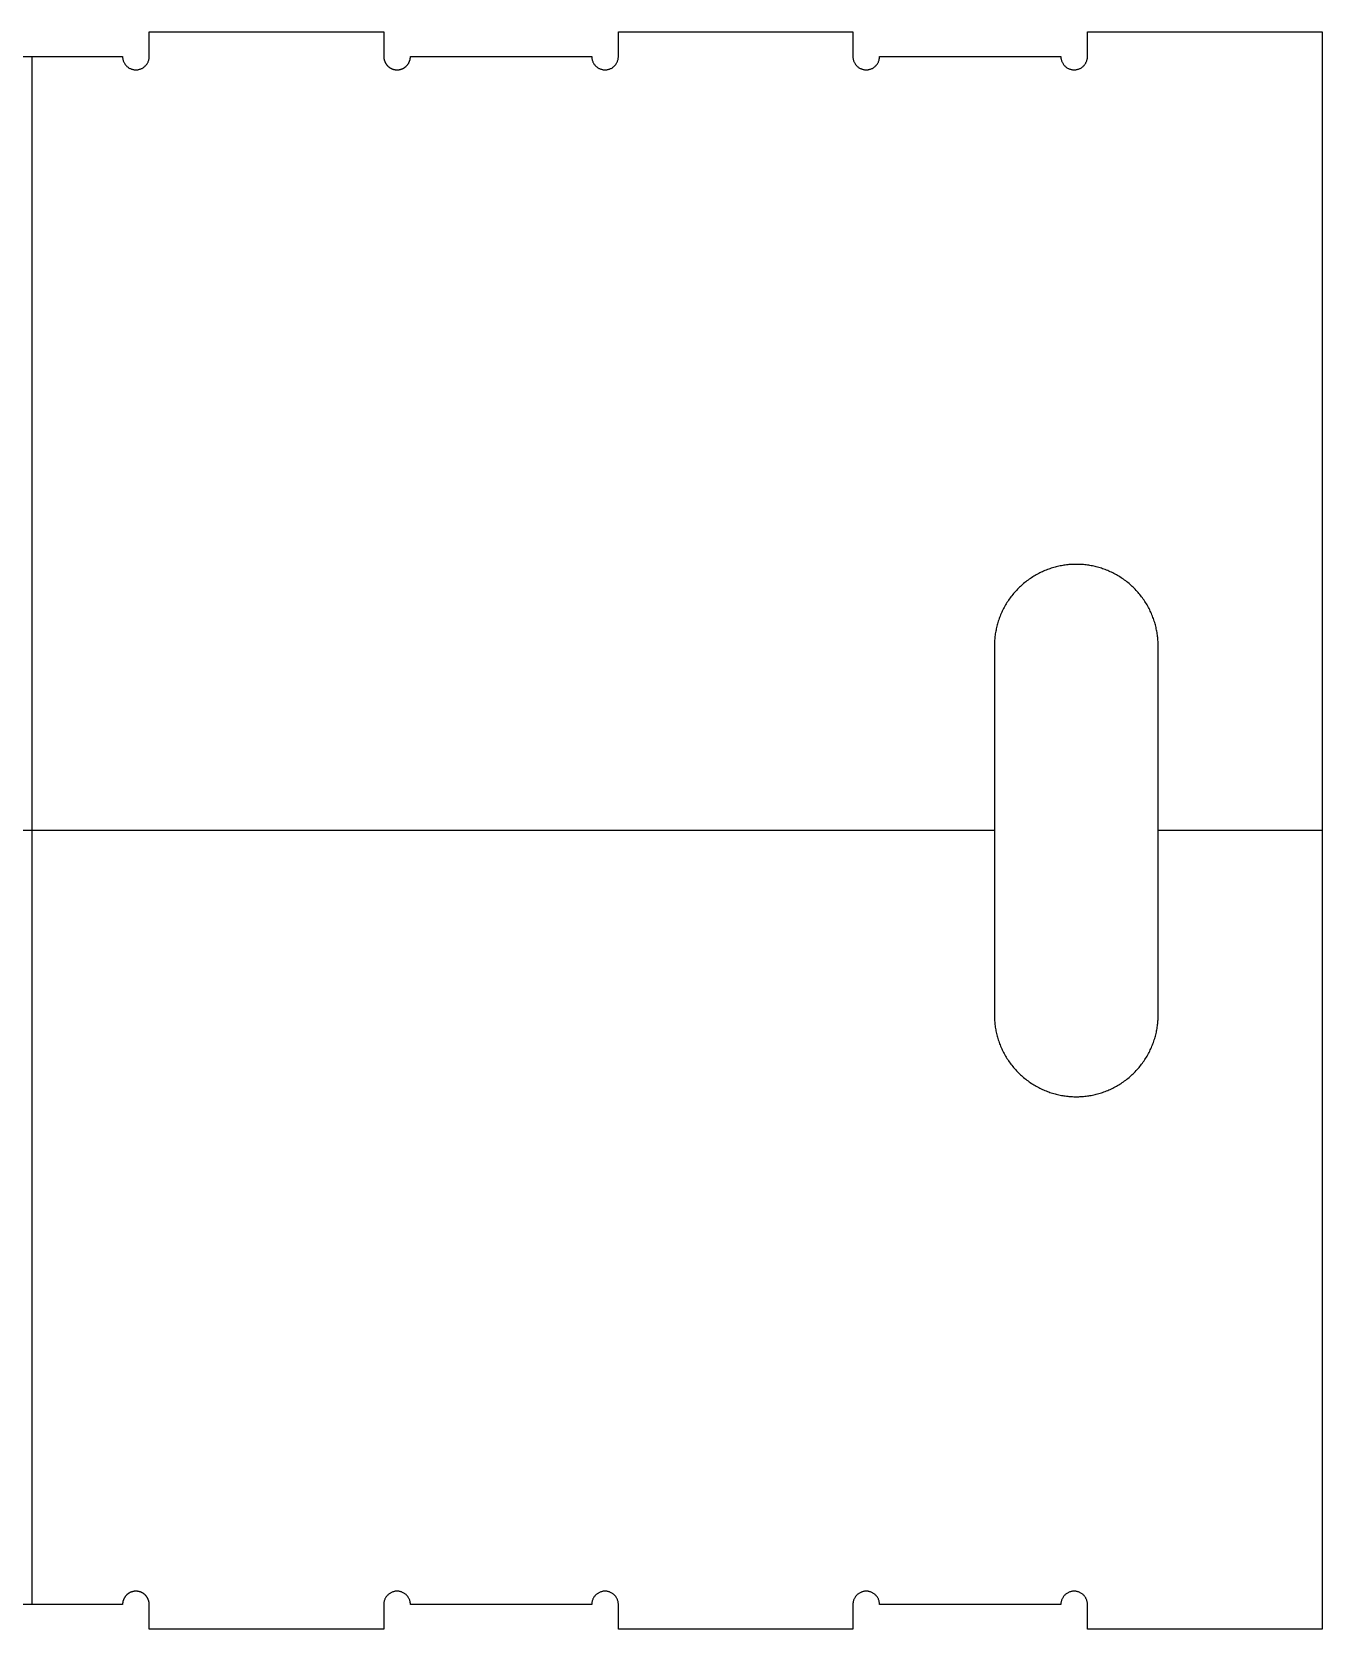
# Model space of a CAD drawing. Header units: millimetres. Extents: x -3003 to 2440, y -88 to 1748.
# Drawn here: x -621 to -306, y 630.9 to 1020.9 of the extents above; entities that cross this region are included whole.
import ezdxf

# ---------------------------------------------------------------- set-up
doc = ezdxf.new("R2010")
doc.units = ezdxf.units.MM
doc.header["$MEASUREMENT"] = 0
doc.layers.add('LAID OUT PARTS', color=7, linetype='Continuous', true_color=0x000000)

msp = doc.modelspace()

# ---------------------------------------------------------------- linework, layer by layer
at = {"layer": 'LAID OUT PARTS'}
for p, q in [((-621.05, 1014.86), (-621.05, 636.86)), ((-621.05, 1014.86, -6), (-621.05, 636.86, -6)), ((-386.05, 825.86), (-930.05, 825.86)), ((-386.05, 825.86, -6), (-930.05, 825.86, -6)), ((-306.05, 825.86), (-346.05, 825.86)), ((-306.05, 825.86, -6), (-346.05, 825.86, -6))]:
    msp.add_line(p, q, dxfattribs=at)
for points, degree in [([(-592.41, 1014.86), (-592.41, 1017.86), (-592.41, 1020.86)], 2), ([(-592.41, 1020.86), (-592.41, 1020.86, -3), (-592.41, 1020.86, -6)], 2), ([(-592.41, 1014.86, -6), (-592.41, 1017.86, -6), (-592.41, 1020.86, -6)], 2), ([(-592.41, 1020.86), (-563.77, 1020.86), (-535.14, 1020.86)], 2), ([(-592.41, 1020.86, -6), (-563.77, 1020.86, -6), (-535.14, 1020.86, -6)], 2), ([(-592.41, 1014.86, -3), (-592.41, 1017.86, -3), (-592.41, 1020.86, -3)], 2), ([(-592.41, 1020.86, -3), (-563.77, 1020.86, -3), (-535.14, 1020.86, -3)], 2), ([(-563.77, 1020.86), (-563.77, 1020.86, -3), (-563.77, 1020.86, -6)], 2), ([(-535.14, 1020.86), (-535.14, 1020.86, -3), (-535.14, 1020.86, -6)], 2), ([(-535.14, 1020.86), (-535.14, 1017.86), (-535.14, 1014.86)], 2), ([(-535.14, 1020.86, -6), (-535.14, 1017.86, -6), (-535.14, 1014.86, -6)], 2), ([(-535.14, 1020.86, -3), (-535.14, 1017.86, -3), (-535.14, 1014.86, -3)], 2), ([(-477.86, 1014.86), (-477.86, 1017.86), (-477.86, 1020.86)], 2), ([(-477.86, 1020.86), (-477.86, 1020.86, -3), (-477.86, 1020.86, -6)], 2), ([(-477.86, 1014.86, -6), (-477.86, 1017.86, -6), (-477.86, 1020.86, -6)], 2), ([(-477.86, 1020.86), (-449.23, 1020.86), (-420.59, 1020.86)], 2), ([(-477.86, 1020.86, -6), (-449.23, 1020.86, -6), (-420.59, 1020.86, -6)], 2), ([(-477.86, 1014.86, -3), (-477.86, 1017.86, -3), (-477.86, 1020.86, -3)], 2), ([(-477.86, 1020.86, -3), (-449.23, 1020.86, -3), (-420.59, 1020.86, -3)], 2), ([(-449.23, 1020.86), (-449.23, 1020.86, -3), (-449.23, 1020.86, -6)], 2), ([(-420.59, 1020.86), (-420.59, 1020.86, -3), (-420.59, 1020.86, -6)], 2), ([(-420.59, 1020.86), (-420.59, 1017.86), (-420.59, 1014.86)], 2), ([(-420.59, 1020.86, -6), (-420.59, 1017.86, -6), (-420.59, 1014.86, -6)], 2), ([(-420.59, 1020.86, -3), (-420.59, 1017.86, -3), (-420.59, 1014.86, -3)], 2), ([(-363.32, 1014.86), (-363.32, 1017.86), (-363.32, 1020.86)], 2), ([(-363.32, 1020.86), (-363.32, 1020.86, -3), (-363.32, 1020.86, -6)], 2), ([(-363.32, 1014.86, -6), (-363.32, 1017.86, -6), (-363.32, 1020.86, -6)], 2), ([(-363.32, 1020.86), (-334.68, 1020.86), (-306.05, 1020.86)], 2), ([(-363.32, 1020.86, -6), (-334.68, 1020.86, -6), (-306.05, 1020.86, -6)], 2), ([(-363.32, 1014.86, -3), (-363.32, 1017.86, -3), (-363.32, 1020.86, -3)], 2), ([(-363.32, 1020.86, -3), (-334.68, 1020.86, -3), (-306.05, 1020.86, -3)], 2), ([(-334.68, 1020.86), (-334.68, 1020.86, -3), (-334.68, 1020.86, -6)], 2), ([(-306.05, 1020.86), (-306.05, 1020.86, -3), (-306.05, 1020.86, -6)], 2), ([(-306.05, 1020.86), (-306.05, 825.86), (-306.05, 630.86)], 2), ([(-306.05, 1020.86, -6), (-306.05, 825.86, -6), (-306.05, 630.86, -6)], 2), ([(-306.05, 1020.86, -3), (-306.05, 825.86, -3), (-306.05, 630.86, -3)], 2), ([(-643.18, 1014.86), (-621.05, 1014.86), (-598.91, 1014.86)], 2), ([(-643.18, 1014.86, -6), (-621.05, 1014.86, -6), (-598.91, 1014.86, -6)], 2), ([(-643.18, 1014.86, -3), (-621.05, 1014.86, -3), (-598.91, 1014.86, -3)], 2), ([(-598.91, 1014.86), (-598.91, 1014.86, -3), (-598.91, 1014.86, -6)], 2), ([(-592.41, 1017.86), (-592.41, 1017.86, -3), (-592.41, 1017.86, -6)], 2), ([(-592.41, 1014.86), (-592.41, 1014.86, -3), (-592.41, 1014.86, -6)], 2), ([(-535.14, 1017.86), (-535.14, 1017.86, -3), (-535.14, 1017.86, -6)], 2), ([(-535.14, 1014.86), (-535.14, 1014.86, -3), (-535.14, 1014.86, -6)], 2), ([(-528.64, 1014.86), (-528.64, 1014.86, -3), (-528.64, 1014.86, -6)], 2), ([(-528.64, 1014.86), (-506.5, 1014.86), (-484.36, 1014.86)], 2), ([(-528.64, 1014.86, -6), (-506.5, 1014.86, -6), (-484.36, 1014.86, -6)], 2), ([(-528.64, 1014.86, -3), (-506.5, 1014.86, -3), (-484.36, 1014.86, -3)], 2), ([(-506.5, 1014.86), (-506.5, 1014.86, -3), (-506.5, 1014.86, -6)], 2), ([(-484.36, 1014.86), (-484.36, 1014.86, -3), (-484.36, 1014.86, -6)], 2), ([(-477.86, 1017.86), (-477.86, 1017.86, -3), (-477.86, 1017.86, -6)], 2), ([(-477.86, 1014.86), (-477.86, 1014.86, -3), (-477.86, 1014.86, -6)], 2), ([(-420.59, 1017.86), (-420.59, 1017.86, -3), (-420.59, 1017.86, -6)], 2), ([(-420.59, 1014.86), (-420.59, 1014.86, -3), (-420.59, 1014.86, -6)], 2), ([(-414.09, 1014.86), (-391.95, 1014.86), (-369.82, 1014.86)], 2), ([(-414.09, 1014.86, -6), (-391.95, 1014.86, -6), (-369.82, 1014.86, -6)], 2), ([(-414.09, 1014.86), (-414.09, 1014.86, -3), (-414.09, 1014.86, -6)], 2), ([(-414.09, 1014.86, -3), (-391.95, 1014.86, -3), (-369.82, 1014.86, -3)], 2), ([(-391.95, 1014.86), (-391.95, 1014.86, -3), (-391.95, 1014.86, -6)], 2), ([(-369.82, 1014.86), (-369.82, 1014.86, -3), (-369.82, 1014.86, -6)], 2), ([(-363.32, 1017.86), (-363.32, 1017.86, -3), (-363.32, 1017.86, -6)], 2), ([(-363.32, 1014.86), (-363.32, 1014.86, -3), (-363.32, 1014.86, -6)], 2), ([(-595.66, 1011.61), (-595.66, 1011.61, -3), (-595.66, 1011.61, -6)], 2), ([(-534.18, 1012.57), (-534.18, 1012.57, -3), (-534.18, 1012.57, -6)], 2), ([(-531.89, 1011.61), (-531.89, 1011.61, -3), (-531.89, 1011.61, -6)], 2), ([(-529.59, 1012.57), (-529.59, 1012.57, -3), (-529.59, 1012.57, -6)], 2), ([(-481.11, 1011.61), (-481.11, 1011.61, -3), (-481.11, 1011.61, -6)], 2), ([(-417.34, 1011.61), (-417.34, 1011.61, -3), (-417.34, 1011.61, -6)], 2), ([(-366.57, 1011.61), (-366.57, 1011.61, -3), (-366.57, 1011.61, -6)], 2), ([(-366.05, 890.86), (-366.05, 890.86, -3), (-366.05, 890.86, -6)], 2), ([(-386.05, 870.86), (-386.05, 840.86), (-386.05, 810.86), (-386.05, 780.86)], 3), ([(-386.05, 870.86, -6), (-386.05, 840.86, -6), (-386.05, 810.86, -6), (-386.05, 780.86, -6)], 3), ([(-386.05, 870.86), (-386.05, 870.86, -3), (-386.05, 870.86, -6)], 2), ([(-386.05, 870.86, -3), (-386.05, 840.86, -3), (-386.05, 810.86, -3), (-386.05, 780.86, -3)], 3), ([(-346.05, 780.86), (-346.05, 810.86), (-346.05, 840.86), (-346.05, 870.86)], 3), ([(-346.05, 870.86), (-346.05, 870.86, -3), (-346.05, 870.86, -6)], 2), ([(-346.05, 780.86, -6), (-346.05, 810.86, -6), (-346.05, 840.86, -6), (-346.05, 870.86, -6)], 3), ([(-346.05, 780.86, -3), (-346.05, 810.86, -3), (-346.05, 840.86, -3), (-346.05, 870.86, -3)], 3), ([(-386.05, 825.86), (-386.05, 825.86, -3), (-386.05, 825.86, -6)], 2), ([(-346.05, 825.86), (-346.05, 825.86, -3), (-346.05, 825.86, -6)], 2), ([(-306.05, 825.86), (-306.05, 825.86, -3), (-306.05, 825.86, -6)], 2), ([(-386.05, 780.86), (-386.05, 780.86, -3), (-386.05, 780.86, -6)], 2), ([(-346.05, 780.86), (-346.05, 780.86, -3), (-346.05, 780.86, -6)], 2), ([(-366.05, 760.86), (-366.05, 760.86, -3), (-366.05, 760.86, -6)], 2), ([(-595.66, 640.11), (-595.66, 640.11, -3), (-595.66, 640.11, -6)], 2), ([(-531.89, 640.11), (-531.89, 640.11, -3), (-531.89, 640.11, -6)], 2), ([(-481.11, 640.11), (-481.11, 640.11, -3), (-481.11, 640.11, -6)], 2), ([(-417.34, 640.11), (-417.34, 640.11, -3), (-417.34, 640.11, -6)], 2), ([(-366.57, 640.11), (-366.57, 640.11, -3), (-366.57, 640.11, -6)], 2), ([(-598.91, 636.86), (-621.05, 636.86), (-643.18, 636.86)], 2), ([(-598.91, 636.86, -6), (-621.05, 636.86, -6), (-643.18, 636.86, -6)], 2), ([(-598.91, 636.86, -3), (-621.05, 636.86, -3), (-643.18, 636.86, -3)], 2), ([(-621.05, 636.86), (-621.05, 636.86, -3), (-621.05, 636.86, -6)], 2), ([(-598.91, 636.86), (-598.91, 636.86, -3), (-598.91, 636.86, -6)], 2), ([(-597.96, 639.16), (-597.96, 639.16, -3), (-597.96, 639.16, -6)], 2), ([(-593.36, 639.16), (-593.36, 639.16, -3), (-593.36, 639.16, -6)], 2), ([(-592.41, 630.86), (-592.41, 633.86), (-592.41, 636.86)], 2), ([(-592.41, 636.86), (-592.41, 636.86, -3), (-592.41, 636.86, -6)], 2), ([(-592.41, 630.86, -6), (-592.41, 633.86, -6), (-592.41, 636.86, -6)], 2), ([(-592.41, 630.86, -3), (-592.41, 633.86, -3), (-592.41, 636.86, -3)], 2), ([(-535.14, 636.86), (-535.14, 636.86, -3), (-535.14, 636.86, -6)], 2), ([(-535.14, 636.86), (-535.14, 633.86), (-535.14, 630.86)], 2), ([(-535.14, 636.86, -6), (-535.14, 633.86, -6), (-535.14, 630.86, -6)], 2), ([(-535.14, 636.86, -3), (-535.14, 633.86, -3), (-535.14, 630.86, -3)], 2), ([(-484.36, 636.86), (-506.5, 636.86), (-528.64, 636.86)], 2), ([(-528.64, 636.86), (-528.64, 636.86, -3), (-528.64, 636.86, -6)], 2), ([(-484.36, 636.86, -6), (-506.5, 636.86, -6), (-528.64, 636.86, -6)], 2), ([(-484.36, 636.86, -3), (-506.5, 636.86, -3), (-528.64, 636.86, -3)], 2), ([(-506.5, 636.86), (-506.5, 636.86, -3), (-506.5, 636.86, -6)], 2), ([(-484.36, 636.86), (-484.36, 636.86, -3), (-484.36, 636.86, -6)], 2), ([(-477.86, 630.86), (-477.86, 633.86), (-477.86, 636.86)], 2), ([(-477.86, 636.86), (-477.86, 636.86, -3), (-477.86, 636.86, -6)], 2), ([(-477.86, 630.86, -6), (-477.86, 633.86, -6), (-477.86, 636.86, -6)], 2), ([(-477.86, 630.86, -3), (-477.86, 633.86, -3), (-477.86, 636.86, -3)], 2), ([(-420.59, 636.86), (-420.59, 636.86, -3), (-420.59, 636.86, -6)], 2), ([(-420.59, 636.86), (-420.59, 633.86), (-420.59, 630.86)], 2), ([(-420.59, 636.86, -6), (-420.59, 633.86, -6), (-420.59, 630.86, -6)], 2), ([(-420.59, 636.86, -3), (-420.59, 633.86, -3), (-420.59, 630.86, -3)], 2), ([(-369.82, 636.86), (-391.95, 636.86), (-414.09, 636.86)], 2), ([(-414.09, 636.86), (-414.09, 636.86, -3), (-414.09, 636.86, -6)], 2), ([(-369.82, 636.86, -6), (-391.95, 636.86, -6), (-414.09, 636.86, -6)], 2), ([(-369.82, 636.86, -3), (-391.95, 636.86, -3), (-414.09, 636.86, -3)], 2), ([(-391.95, 636.86), (-391.95, 636.86, -3), (-391.95, 636.86, -6)], 2), ([(-369.82, 636.86), (-369.82, 636.86, -3), (-369.82, 636.86, -6)], 2), ([(-363.32, 630.86), (-363.32, 633.86), (-363.32, 636.86)], 2), ([(-363.32, 636.86), (-363.32, 636.86, -3), (-363.32, 636.86, -6)], 2), ([(-363.32, 630.86, -6), (-363.32, 633.86, -6), (-363.32, 636.86, -6)], 2), ([(-363.32, 630.86, -3), (-363.32, 633.86, -3), (-363.32, 636.86, -3)], 2), ([(-592.41, 633.86), (-592.41, 633.86, -3), (-592.41, 633.86, -6)], 2), ([(-535.14, 633.86), (-535.14, 633.86, -3), (-535.14, 633.86, -6)], 2), ([(-477.86, 633.86), (-477.86, 633.86, -3), (-477.86, 633.86, -6)], 2), ([(-420.59, 633.86), (-420.59, 633.86, -3), (-420.59, 633.86, -6)], 2), ([(-363.32, 633.86), (-363.32, 633.86, -3), (-363.32, 633.86, -6)], 2), ([(-535.14, 630.86), (-563.77, 630.86), (-592.41, 630.86)], 2), ([(-592.41, 630.86), (-592.41, 630.86, -3), (-592.41, 630.86, -6)], 2), ([(-535.14, 630.86, -6), (-563.77, 630.86, -6), (-592.41, 630.86, -6)], 2), ([(-535.14, 630.86, -3), (-563.77, 630.86, -3), (-592.41, 630.86, -3)], 2), ([(-563.77, 630.86), (-563.77, 630.86, -3), (-563.77, 630.86, -6)], 2), ([(-535.14, 630.86), (-535.14, 630.86, -3), (-535.14, 630.86, -6)], 2), ([(-420.59, 630.86), (-449.23, 630.86), (-477.86, 630.86)], 2), ([(-477.86, 630.86), (-477.86, 630.86, -3), (-477.86, 630.86, -6)], 2), ([(-420.59, 630.86, -6), (-449.23, 630.86, -6), (-477.86, 630.86, -6)], 2), ([(-420.59, 630.86, -3), (-449.23, 630.86, -3), (-477.86, 630.86, -3)], 2), ([(-449.23, 630.86), (-449.23, 630.86, -3), (-449.23, 630.86, -6)], 2), ([(-420.59, 630.86), (-420.59, 630.86, -3), (-420.59, 630.86, -6)], 2), ([(-306.05, 630.86), (-334.68, 630.86), (-363.32, 630.86)], 2), ([(-363.32, 630.86), (-363.32, 630.86, -3), (-363.32, 630.86, -6)], 2), ([(-306.05, 630.86, -6), (-334.68, 630.86, -6), (-363.32, 630.86, -6)], 2), ([(-306.05, 630.86, -3), (-334.68, 630.86, -3), (-363.32, 630.86, -3)], 2), ([(-334.68, 630.86), (-334.68, 630.86, -3), (-334.68, 630.86, -6)], 2), ([(-306.05, 630.86), (-306.05, 630.86, -3), (-306.05, 630.86, -6)], 2)]:
    msp.add_open_spline(points, degree=degree, dxfattribs=at)
for points, weights, degree, knots in [([(-598.91, 1014.86), (-598.91, 1011.61), (-595.66, 1011.61), (-592.41, 1011.61), (-592.41, 1014.86)], [1, 0.707106781187, 1, 0.707106781187, 1], 2, [-145.886967, -145.886967, -145.886967, -140.781879, -140.781879, -135.676791, -135.676791, -135.676791]), ([(-598.91, 1014.86, -6), (-598.91, 1011.61, -6), (-595.66, 1011.61, -6), (-592.41, 1011.61, -6), (-592.41, 1014.86, -6)], [1, 0.707106781187, 1, 0.707106781187, 1], 2, [-145.886967, -145.886967, -145.886967, -140.781879, -140.781879, -135.676791, -135.676791, -135.676791]), ([(-598.91, 1014.86, -3), (-598.91, 1011.61, -3), (-595.66, 1011.61, -3), (-592.41, 1011.61, -3), (-592.41, 1014.86, -3)], [1, 0.707106781187, 1, 0.707106781187, 1], 2, [-145.886967, -145.886967, -145.886967, -140.781879, -140.781879, -135.676791, -135.676791, -135.676791]), ([(-535.14, 1014.86), (-535.14, 1013.52), (-534.18, 1012.57), (-533.23, 1011.61), (-531.89, 1011.61), (-530.54, 1011.61), (-529.59, 1012.57), (-528.64, 1013.52), (-528.64, 1014.86)], [1, 0.923879501542, 1, 0.923879501542, 1, 0.923879501542, 1, 0.923879501542, 1], 2, [-132.676791, -132.676791, -132.676791, -130.124246, -130.124246, -127.571701, -127.571701, -125.019157, -125.019157, -122.466612, -122.466612, -122.466612]), ([(-535.14, 1014.86, -6), (-535.14, 1013.52, -6), (-534.18, 1012.57, -6), (-533.23, 1011.61, -6), (-531.89, 1011.61, -6), (-530.54, 1011.61, -6), (-529.59, 1012.57, -6), (-528.64, 1013.52, -6), (-528.64, 1014.86, -6)], [1, 0.923879501542, 1, 0.923879501542, 1, 0.923879501542, 1, 0.923879501542, 1], 2, [-132.676791, -132.676791, -132.676791, -130.124246, -130.124246, -127.571701, -127.571701, -125.019157, -125.019157, -122.466612, -122.466612, -122.466612]), ([(-535.14, 1014.86, -3), (-535.14, 1013.52, -3), (-534.18, 1012.57, -3), (-533.23, 1011.61, -3), (-531.89, 1011.61, -3), (-530.54, 1011.61, -3), (-529.59, 1012.57, -3), (-528.64, 1013.52, -3), (-528.64, 1014.86, -3)], [1, 0.923879501542, 1, 0.923879501542, 1, 0.923879501542, 1, 0.923879501542, 1], 2, [-132.676791, -132.676791, -132.676791, -130.124246, -130.124246, -127.571701, -127.571701, -125.019157, -125.019157, -122.466612, -122.466612, -122.466612]), ([(-484.36, 1014.86), (-484.36, 1011.61), (-481.11, 1011.61), (-477.86, 1011.61), (-477.86, 1014.86)], [1, 0.707106781187, 1, 0.707106781187, 1], 2, [-121.693596, -121.693596, -121.693596, -116.588508, -116.588508, -111.48342, -111.48342, -111.48342]), ([(-484.36, 1014.86, -6), (-484.36, 1011.61, -6), (-481.11, 1011.61, -6), (-477.86, 1011.61, -6), (-477.86, 1014.86, -6)], [1, 0.707106781187, 1, 0.707106781187, 1], 2, [-121.693596, -121.693596, -121.693596, -116.588508, -116.588508, -111.48342, -111.48342, -111.48342]), ([(-484.36, 1014.86, -3), (-484.36, 1011.61, -3), (-481.11, 1011.61, -3), (-477.86, 1011.61, -3), (-477.86, 1014.86, -3)], [1, 0.707106781187, 1, 0.707106781187, 1], 2, [-121.693596, -121.693596, -121.693596, -116.588508, -116.588508, -111.48342, -111.48342, -111.48342]), ([(-420.59, 1014.86), (-420.59, 1011.61), (-417.34, 1011.61), (-414.09, 1011.61), (-414.09, 1014.86)], [1, 0.707106781187, 1, 0.707106781187, 1], 2, [-108.48342, -108.48342, -108.48342, -103.378332, -103.378332, -98.273244, -98.273244, -98.273244]), ([(-420.59, 1014.86, -6), (-420.59, 1011.61, -6), (-417.34, 1011.61, -6), (-414.09, 1011.61, -6), (-414.09, 1014.86, -6)], [1, 0.707106781187, 1, 0.707106781187, 1], 2, [-108.48342, -108.48342, -108.48342, -103.378332, -103.378332, -98.273244, -98.273244, -98.273244]), ([(-420.59, 1014.86, -3), (-420.59, 1011.61, -3), (-417.34, 1011.61, -3), (-414.09, 1011.61, -3), (-414.09, 1014.86, -3)], [1, 0.707106781187, 1, 0.707106781187, 1], 2, [-108.48342, -108.48342, -108.48342, -103.378332, -103.378332, -98.273244, -98.273244, -98.273244]), ([(-369.82, 1014.86), (-369.82, 1011.61), (-366.57, 1011.61), (-363.32, 1011.61), (-363.32, 1014.86)], [1, 0.707106781187, 1, 0.707106781187, 1], 2, [-416.01248, -416.01248, -416.01248, -410.907392, -410.907392, -405.802304, -405.802304, -405.802304]), ([(-369.82, 1014.86, -6), (-369.82, 1011.61, -6), (-366.57, 1011.61, -6), (-363.32, 1011.61, -6), (-363.32, 1014.86, -6)], [1, 0.707106781187, 1, 0.707106781187, 1], 2, [-416.01248, -416.01248, -416.01248, -410.907392, -410.907392, -405.802304, -405.802304, -405.802304]), ([(-369.82, 1014.86, -3), (-369.82, 1011.61, -3), (-366.57, 1011.61, -3), (-363.32, 1011.61, -3), (-363.32, 1014.86, -3)], [1, 0.707106781187, 1, 0.707106781187, 1], 2, [-416.01248, -416.01248, -416.01248, -410.907392, -410.907392, -405.802304, -405.802304, -405.802304]), ([(-346.05, 870.86), (-346.05, 882.58), (-354.33, 890.86), (-366.05, 890.86), (-377.76, 890.86), (-386.05, 882.58), (-386.05, 870.86)], [1, 0.804737854124, 0.804737854124, 1, 0.804737854124, 0.804737854124, 1], 3, [144.545178, 144.545178, 144.545178, 144.545178, 175.954389, 175.954389, 175.954389, 207.363601, 207.363601, 207.363601, 207.363601]), ([(-346.05, 870.86, -6), (-346.05, 882.58, -6), (-354.33, 890.86, -6), (-366.05, 890.86, -6), (-377.76, 890.86, -6), (-386.05, 882.58, -6), (-386.05, 870.86, -6)], [1, 0.804737854124, 0.804737854124, 1, 0.804737854124, 0.804737854124, 1], 3, [144.545178, 144.545178, 144.545178, 144.545178, 175.954389, 175.954389, 175.954389, 207.363601, 207.363601, 207.363601, 207.363601]), ([(-346.05, 870.86, -3), (-346.05, 882.58, -3), (-354.33, 890.86, -3), (-366.05, 890.86, -3), (-377.76, 890.86, -3), (-386.05, 882.58, -3), (-386.05, 870.86, -3)], [1, 0.804737854124, 0.804737854124, 1, 0.804737854124, 0.804737854124, 1], 3, [144.545178, 144.545178, 144.545178, 144.545178, 175.954389, 175.954389, 175.954389, 207.363601, 207.363601, 207.363601, 207.363601]), ([(-386.05, 780.86), (-386.05, 769.15), (-377.76, 760.86), (-366.05, 760.86), (-354.33, 760.86), (-346.05, 769.15), (-346.05, 780.86)], [1, 0.804737854124, 0.804737854124, 1, 0.804737854124, 0.804737854124, 1], 3, [-8.273244, -8.273244, -8.273244, -8.273244, 23.135967, 23.135967, 23.135967, 54.545178, 54.545178, 54.545178, 54.545178]), ([(-386.05, 780.86, -6), (-386.05, 769.15, -6), (-377.76, 760.86, -6), (-366.05, 760.86, -6), (-354.33, 760.86, -6), (-346.05, 769.15, -6), (-346.05, 780.86, -6)], [1, 0.804737854124, 0.804737854124, 1, 0.804737854124, 0.804737854124, 1], 3, [-8.273244, -8.273244, -8.273244, -8.273244, 23.135967, 23.135967, 23.135967, 54.545178, 54.545178, 54.545178, 54.545178]), ([(-386.05, 780.86, -3), (-386.05, 769.15, -3), (-377.76, 760.86, -3), (-366.05, 760.86, -3), (-354.33, 760.86, -3), (-346.05, 769.15, -3), (-346.05, 780.86, -3)], [1, 0.804737854124, 0.804737854124, 1, 0.804737854124, 0.804737854124, 1], 3, [-8.273244, -8.273244, -8.273244, -8.273244, 23.135967, 23.135967, 23.135967, 54.545178, 54.545178, 54.545178, 54.545178]), ([(-592.41, 636.86), (-592.41, 638.21), (-593.36, 639.16), (-594.31, 640.11), (-595.66, 640.11), (-597, 640.11), (-597.96, 639.16), (-598.91, 638.21), (-598.91, 636.86)], [1, 0.923879511594, 1, 0.923879511594, 1, 0.923879511594, 1, 0.923879511594, 1], 2, [-352.415568, -352.415568, -352.415568, -349.863023, -349.863023, -347.310479, -347.310479, -344.757935, -344.757935, -342.20539, -342.20539, -342.20539]), ([(-592.41, 636.86, -6), (-592.41, 638.21, -6), (-593.36, 639.16, -6), (-594.31, 640.11, -6), (-595.66, 640.11, -6), (-597, 640.11, -6), (-597.96, 639.16, -6), (-598.91, 638.21, -6), (-598.91, 636.86, -6)], [1, 0.923879511594, 1, 0.923879511594, 1, 0.923879511594, 1, 0.923879511594, 1], 2, [-352.415568, -352.415568, -352.415568, -349.863023, -349.863023, -347.310479, -347.310479, -344.757935, -344.757935, -342.20539, -342.20539, -342.20539]), ([(-592.41, 636.86, -3), (-592.41, 638.21, -3), (-593.36, 639.16, -3), (-594.31, 640.11, -3), (-595.66, 640.11, -3), (-597, 640.11, -3), (-597.96, 639.16, -3), (-598.91, 638.21, -3), (-598.91, 636.86, -3)], [1, 0.923879511594, 1, 0.923879511594, 1, 0.923879511594, 1, 0.923879511594, 1], 2, [-352.415568, -352.415568, -352.415568, -349.863023, -349.863023, -347.310479, -347.310479, -344.757935, -344.757935, -342.20539, -342.20539, -342.20539]), ([(-528.64, 636.86), (-528.64, 640.11), (-531.89, 640.11), (-535.14, 640.11), (-535.14, 636.86)], [1, 0.707106781187, 1, 0.707106781187, 1], 2, [-365.625744, -365.625744, -365.625744, -360.520656, -360.520656, -355.415568, -355.415568, -355.415568]), ([(-528.64, 636.86, -6), (-528.64, 640.11, -6), (-531.89, 640.11, -6), (-535.14, 640.11, -6), (-535.14, 636.86, -6)], [1, 0.707106781187, 1, 0.707106781187, 1], 2, [-365.625744, -365.625744, -365.625744, -360.520656, -360.520656, -355.415568, -355.415568, -355.415568]), ([(-528.64, 636.86, -3), (-528.64, 640.11, -3), (-531.89, 640.11, -3), (-535.14, 640.11, -3), (-535.14, 636.86, -3)], [1, 0.707106781187, 1, 0.707106781187, 1], 2, [-365.625744, -365.625744, -365.625744, -360.520656, -360.520656, -355.415568, -355.415568, -355.415568]), ([(-477.86, 636.86), (-477.86, 640.11), (-481.11, 640.11), (-484.36, 640.11), (-484.36, 636.86)], [1, 0.707106781187, 1, 0.707106781187, 1], 2, [-376.608936, -376.608936, -376.608936, -371.503848, -371.503848, -366.39876, -366.39876, -366.39876]), ([(-477.86, 636.86, -6), (-477.86, 640.11, -6), (-481.11, 640.11, -6), (-484.36, 640.11, -6), (-484.36, 636.86, -6)], [1, 0.707106781187, 1, 0.707106781187, 1], 2, [-376.608936, -376.608936, -376.608936, -371.503848, -371.503848, -366.39876, -366.39876, -366.39876]), ([(-477.86, 636.86, -3), (-477.86, 640.11, -3), (-481.11, 640.11, -3), (-484.36, 640.11, -3), (-484.36, 636.86, -3)], [1, 0.707106781187, 1, 0.707106781187, 1], 2, [-376.608936, -376.608936, -376.608936, -371.503848, -371.503848, -366.39876, -366.39876, -366.39876]), ([(-414.09, 636.86), (-414.09, 640.11), (-417.34, 640.11), (-420.59, 640.11), (-420.59, 636.86)], [1, 0.707106781187, 1, 0.707106781187, 1], 2, [-389.819112, -389.819112, -389.819112, -384.714024, -384.714024, -379.608936, -379.608936, -379.608936]), ([(-414.09, 636.86, -6), (-414.09, 640.11, -6), (-417.34, 640.11, -6), (-420.59, 640.11, -6), (-420.59, 636.86, -6)], [1, 0.707106781187, 1, 0.707106781187, 1], 2, [-389.819112, -389.819112, -389.819112, -384.714024, -384.714024, -379.608936, -379.608936, -379.608936]), ([(-414.09, 636.86, -3), (-414.09, 640.11, -3), (-417.34, 640.11, -3), (-420.59, 640.11, -3), (-420.59, 636.86, -3)], [1, 0.707106781187, 1, 0.707106781187, 1], 2, [-389.819112, -389.819112, -389.819112, -384.714024, -384.714024, -379.608936, -379.608936, -379.608936]), ([(-363.32, 636.86), (-363.32, 640.11), (-366.57, 640.11), (-369.82, 640.11), (-369.82, 636.86)], [1, 0.707106781187, 1, 0.707106781187, 1], 2, [-400.802304, -400.802304, -400.802304, -395.697216, -395.697216, -390.592128, -390.592128, -390.592128]), ([(-363.32, 636.86, -6), (-363.32, 640.11, -6), (-366.57, 640.11, -6), (-369.82, 640.11, -6), (-369.82, 636.86, -6)], [1, 0.707106781187, 1, 0.707106781187, 1], 2, [-400.802304, -400.802304, -400.802304, -395.697216, -395.697216, -390.592128, -390.592128, -390.592128]), ([(-363.32, 636.86, -3), (-363.32, 640.11, -3), (-366.57, 640.11, -3), (-369.82, 640.11, -3), (-369.82, 636.86, -3)], [1, 0.707106781187, 1, 0.707106781187, 1], 2, [-400.802304, -400.802304, -400.802304, -395.697216, -395.697216, -390.592128, -390.592128, -390.592128])]:
    msp.add_rational_spline(points, weights, degree=degree, knots=knots, dxfattribs=at)

doc.saveas('drawing.dxf')
